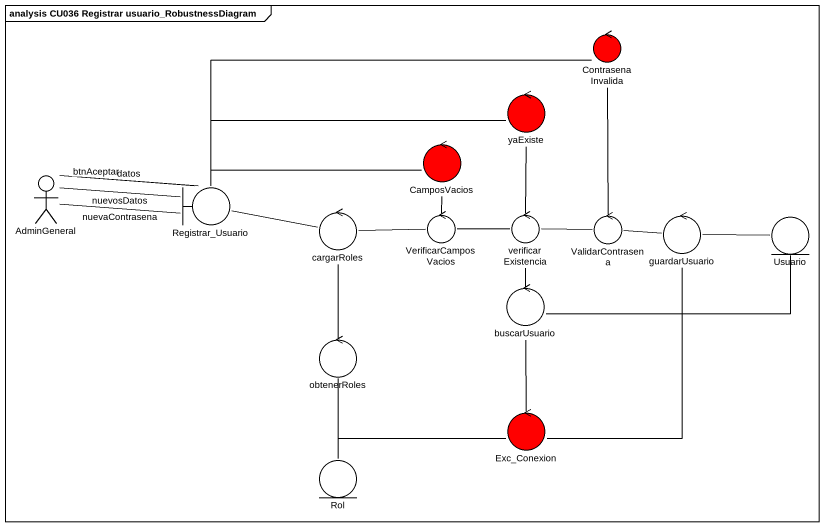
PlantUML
@startuml
mainframe analysis CU036 Registrar usuario_RobustnessDiagram
control ContrasenaInvalida #FF0000
control yaExiste #FF0000
control CamposVacios #FF0000
actor AdminGeneral
boundary Registrar_Usuario
control cargarRoles
control VerificarCamposVacios
control verificarExistencia
control ValidarContrasena
control guardarUsuario
entity Usuario
control buscarUsuario
control obtenerRoles
control Exc_Conexion #FF0000
entity Rol
ContrasenaInvalida -left- Registrar_Usuario
ContrasenaInvalida -- ValidarContrasena
yaExiste -left- Registrar_Usuario
CamposVacios -left- Registrar_Usuario
CamposVacios -- VerificarCamposVacios
AdminGeneral -right- Registrar_Usuario : datos
AdminGeneral -right- Registrar_Usuario : btnAceptar
AdminGeneral -right- Registrar_Usuario : nuevosDatos
AdminGeneral -right- Registrar_Usuario : nuevaContrasena
Registrar_Usuario -right- cargarRoles
cargarRoles -right- VerificarCamposVacios
VerificarCamposVacios -right- verificarExistencia
verificarExistencia -up- yaExiste
verificarExistencia -right- ValidarContrasena
verificarExistencia -- buscarUsuario
ValidarContrasena -right- guardarUsuario
guardarUsuario -right- Usuario
guardarUsuario -- Exc_Conexion
buscarUsuario -right- Usuario
buscarUsuario -- Exc_Conexion
obtenerRoles -up- cargarRoles
obtenerRoles -right- Exc_Conexion
Rol -up- obtenerRoles
@enduml
